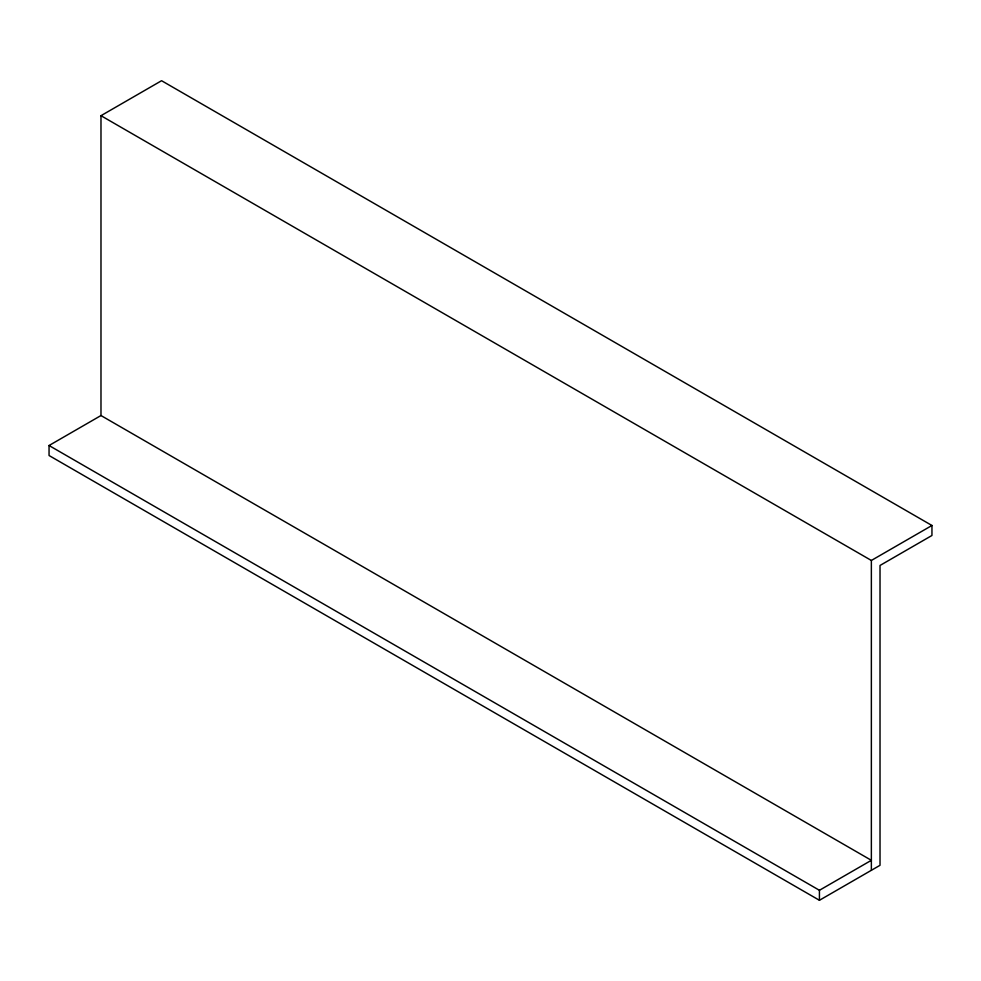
<?xml version="1.0" encoding="UTF-8"?>
<svg xmlns="http://www.w3.org/2000/svg" width="981" height="981" viewBox="0 0 981 981"><rect width="100%" height="100%" fill="white"/><g stroke="black" fill="none" stroke-linecap="round" stroke-linejoin="round"><path stroke-width="1.47" d="M100.982 415.539L100.982 115.697L161.571 80.712L931.95 525.485L931.95 535.479L880.018 565.461L880.018 865.303L819.429 900.288L49.05 455.515L49.05 445.521L100.982 415.539L871.361 860.312L819.429 890.294L49.05 445.521M100.982 115.697L871.361 560.458L931.95 525.485M871.361 560.458L871.361 870.306M819.429 890.294L819.429 900.288"/></g></svg>
